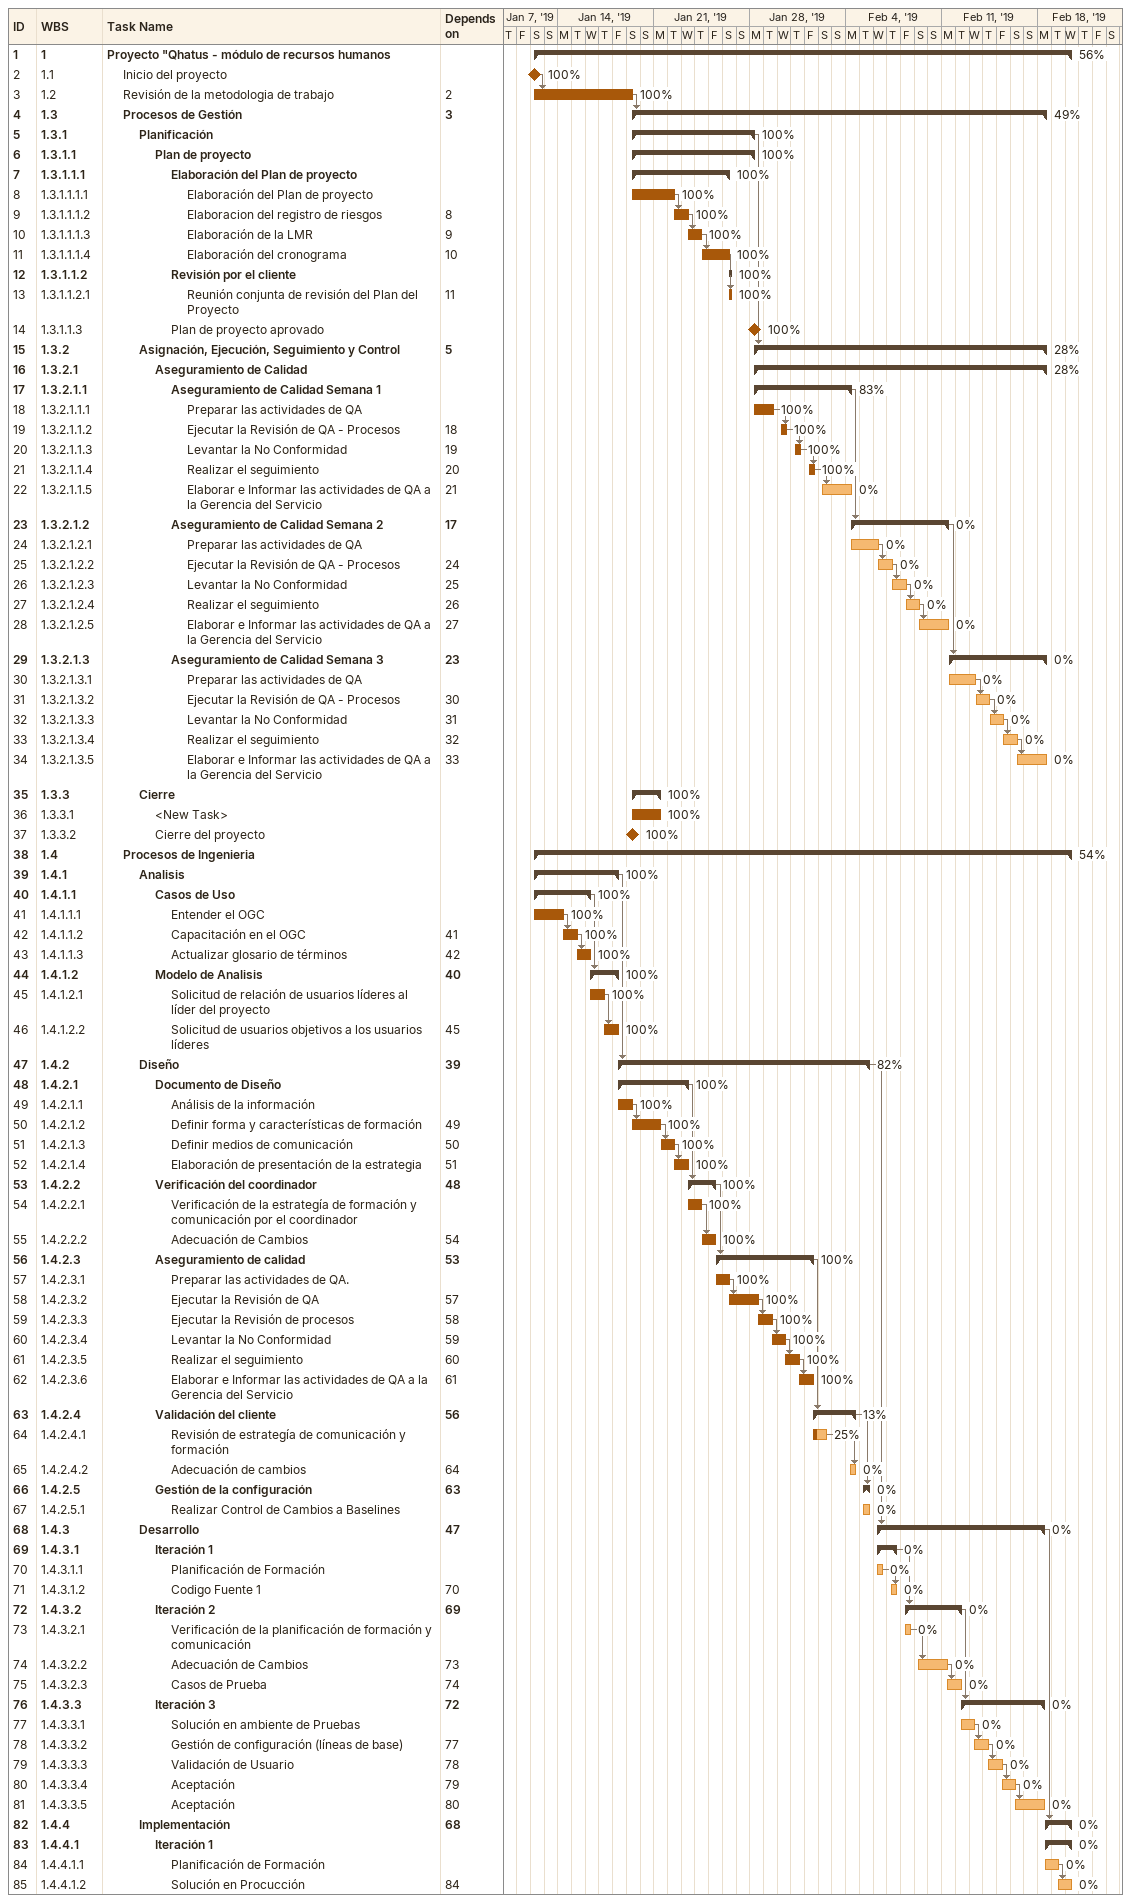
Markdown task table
| ID | WBS | Task | Start | Finish | Predecessors | % complete |
|---|---|---|---|---|---|---|
| 1 | 1 | **Proyecto "Qhatus - módulo de recursos humanos** | 2019-01-12 | 2019-02-20 |  | 56 |
| 2 | 1.1 | Inicio del proyecto (milestone) | 2019-01-12 | 2019-01-12 |  | 100 |
| 3 | 1.2 | Revisión de la metodologia de trabajo | 2019-01-12 | 2019-01-19 | 2 | 100 |
| 4 | 1.3 | **Procesos de Gestión** | 2019-01-19 | 2019-02-18 | 3 | 49 |
| 5 | 1.3.1 | **Planificación** | 2019-01-19 | 2019-01-28 |  | 100 |
| 6 | 1.3.1.1 | **Plan de proyecto** | 2019-01-19 | 2019-01-28 |  | 100 |
| 7 | 1.3.1.1.1 | **Elaboración del Plan de proyecto** | 2019-01-19 | 2019-01-26 |  | 100 |
| 8 | 1.3.1.1.1.1 | Elaboración del Plan de proyecto | 2019-01-19 | 2019-01-22 |  | 100 |
| 9 | 1.3.1.1.1.2 | Elaboracion del registro de riesgos | 2019-01-22 | 2019-01-23 | 8 | 100 |
| 10 | 1.3.1.1.1.3 | Elaboración de la LMR | 2019-01-23 | 2019-01-24 | 9 | 100 |
| 11 | 1.3.1.1.1.4 | Elaboración del cronograma | 2019-01-24 | 2019-01-26 | 10 | 100 |
| 12 | 1.3.1.1.2 | **Revisión por el cliente** | 2019-01-26 | 2019-01-26 |  | 100 |
| 13 | 1.3.1.1.2.1 | Reunión conjunta de revisión del Plan del Proyecto | 2019-01-26 | 2019-01-26 | 11 | 100 |
| 14 | 1.3.1.1.3 | Plan de proyecto aprovado (milestone) | 2019-01-28 | 2019-01-28 |  | 100 |
| 15 | 1.3.2 | **Asignación, Ejecución, Seguimiento y Control** | 2019-01-28 | 2019-02-18 | 5 | 28 |
| 16 | 1.3.2.1 | **Aseguramiento de Calidad** | 2019-01-28 | 2019-02-18 |  | 28 |
| 17 | 1.3.2.1.1 | **Aseguramiento de Calidad Semana 1** | 2019-01-28 | 2019-02-04 |  | 83 |
| 18 | 1.3.2.1.1.1 | Preparar las actividades de QA | 2019-01-28 | 2019-01-29 |  | 100 |
| 19 | 1.3.2.1.1.2 | Ejecutar la Revisión de QA - Procesos | 2019-01-30 | 2019-01-30 | 18 | 100 |
| 20 | 1.3.2.1.1.3 | Levantar la No Conformidad | 2019-01-31 | 2019-01-31 | 19 | 100 |
| 21 | 1.3.2.1.1.4 | Realizar el seguimiento | 2019-02-01 | 2019-02-01 | 20 | 100 |
| 22 | 1.3.2.1.1.5 | Elaborar e Informar las actividades de QA a la Gerencia del Servicio | 2019-02-02 | 2019-02-04 | 21 | 0 |
| 23 | 1.3.2.1.2 | **Aseguramiento de Calidad Semana 2** | 2019-02-04 | 2019-02-11 | 17 | 0 |
| 24 | 1.3.2.1.2.1 | Preparar las actividades de QA | 2019-02-04 | 2019-02-06 |  | 0 |
| 25 | 1.3.2.1.2.2 | Ejecutar la Revisión de QA - Procesos | 2019-02-06 | 2019-02-07 | 24 | 0 |
| 26 | 1.3.2.1.2.3 | Levantar la No Conformidad | 2019-02-07 | 2019-02-08 | 25 | 0 |
| 27 | 1.3.2.1.2.4 | Realizar el seguimiento | 2019-02-08 | 2019-02-09 | 26 | 0 |
| 28 | 1.3.2.1.2.5 | Elaborar e Informar las actividades de QA a la Gerencia del Servicio | 2019-02-09 | 2019-02-11 | 27 | 0 |
| 29 | 1.3.2.1.3 | **Aseguramiento de Calidad Semana 3** | 2019-02-11 | 2019-02-18 | 23 | 0 |
| 30 | 1.3.2.1.3.1 | Preparar las actividades de QA | 2019-02-11 | 2019-02-13 |  | 0 |
| 31 | 1.3.2.1.3.2 | Ejecutar la Revisión de QA - Procesos | 2019-02-13 | 2019-02-14 | 30 | 0 |
| 32 | 1.3.2.1.3.3 | Levantar la No Conformidad | 2019-02-14 | 2019-02-15 | 31 | 0 |
| 33 | 1.3.2.1.3.4 | Realizar el seguimiento | 2019-02-15 | 2019-02-16 | 32 | 0 |
| 34 | 1.3.2.1.3.5 | Elaborar e Informar las actividades de QA a la Gerencia del Servicio | 2019-02-16 | 2019-02-18 | 33 | 0 |
| 35 | 1.3.3 | **Cierre** | 2019-01-19 | 2019-01-21 |  | 100 |
| 36 | 1.3.3.1 | <New Task> | 2019-01-19 | 2019-01-21 |  | 100 |
| 37 | 1.3.3.2 | Cierre del proyecto (milestone) | 2019-01-19 | 2019-01-19 |  | 100 |
| 38 | 1.4 | **Procesos de Ingenieria** | 2019-01-12 | 2019-02-20 |  | 54 |
| 39 | 1.4.1 | **Analisis** | 2019-01-12 | 2019-01-18 |  | 100 |
| 40 | 1.4.1.1 | **Casos de Uso** | 2019-01-12 | 2019-01-16 |  | 100 |
| 41 | 1.4.1.1.1 | Entender el OGC | 2019-01-12 | 2019-01-14 |  | 100 |
| 42 | 1.4.1.1.2 | Capacitación en el OGC | 2019-01-14 | 2019-01-15 | 41 | 100 |
| 43 | 1.4.1.1.3 | Actualizar glosario de términos | 2019-01-15 | 2019-01-16 | 42 | 100 |
| 44 | 1.4.1.2 | **Modelo de Analisis** | 2019-01-16 | 2019-01-18 | 40 | 100 |
| 45 | 1.4.1.2.1 | Solicitud de relación de usuarios líderes al líder del proyecto | 2019-01-16 | 2019-01-17 |  | 100 |
| 46 | 1.4.1.2.2 | Solicitud de usuarios objetivos a los usuarios líderes | 2019-01-17 | 2019-01-18 | 45 | 100 |
| 47 | 1.4.2 | **Diseño** | 2019-01-18 | 2019-02-05 | 39 | 82 |
| 48 | 1.4.2.1 | **Documento de Diseño** | 2019-01-18 | 2019-01-23 |  | 100 |
| 49 | 1.4.2.1.1 | Análisis de la información | 2019-01-18 | 2019-01-19 |  | 100 |
| 50 | 1.4.2.1.2 | Definir forma y características de formación | 2019-01-19 | 2019-01-21 | 49 | 100 |
| 51 | 1.4.2.1.3 | Definir medios de comunicación | 2019-01-21 | 2019-01-22 | 50 | 100 |
| 52 | 1.4.2.1.4 | Elaboración de presentación de la estrategia | 2019-01-22 | 2019-01-23 | 51 | 100 |
| 53 | 1.4.2.2 | **Verificación del coordinador** | 2019-01-23 | 2019-01-25 | 48 | 100 |
| 54 | 1.4.2.2.1 | Verificación de la estrategía de formación y comunicación por el coordinador | 2019-01-23 | 2019-01-24 |  | 100 |
| 55 | 1.4.2.2.2 | Adecuación de Cambios | 2019-01-24 | 2019-01-25 | 54 | 100 |
| 56 | 1.4.2.3 | **Aseguramiento de calidad** | 2019-01-25 | 2019-02-01 | 53 | 100 |
| 57 | 1.4.2.3.1 | Preparar las actividades de QA. | 2019-01-25 | 2019-01-26 |  | 100 |
| 58 | 1.4.2.3.2 | Ejecutar la Revisión de QA | 2019-01-26 | 2019-01-28 | 57 | 100 |
| 59 | 1.4.2.3.3 | Ejecutar la Revisión de procesos | 2019-01-28 | 2019-01-29 | 58 | 100 |
| 60 | 1.4.2.3.4 | Levantar la No Conformidad | 2019-01-29 | 2019-01-30 | 59 | 100 |
| 61 | 1.4.2.3.5 | Realizar el seguimiento | 2019-01-30 | 2019-01-31 | 60 | 100 |
| 62 | 1.4.2.3.6 | Elaborar e Informar las actividades de QA a la Gerencia del Servicio | 2019-01-31 | 2019-02-01 | 61 | 100 |
| 63 | 1.4.2.4 | **Validación del cliente** | 2019-02-01 | 2019-02-04 | 56 | 13 |
| 64 | 1.4.2.4.1 | Revisión de estrategía de comunicación y formación | 2019-02-01 | 2019-02-02 |  | 25 |
| 65 | 1.4.2.4.2 | Adecuación de cambios | 2019-02-04 | 2019-02-04 | 64 | 0 |
| 66 | 1.4.2.5 | **Gestión de la configuración** | 2019-02-05 | 2019-02-05 | 63 | 0 |
| 67 | 1.4.2.5.1 | Realizar Control de Cambios a Baselines | 2019-02-05 | 2019-02-05 |  | 0 |
| 68 | 1.4.3 | **Desarrollo** | 2019-02-06 | 2019-02-18 | 47 | 0 |
| 69 | 1.4.3.1 | **Iteración 1** | 2019-02-06 | 2019-02-07 |  | 0 |
| 70 | 1.4.3.1.1 | Planificación de Formación | 2019-02-06 | 2019-02-06 |  | 0 |
| 71 | 1.4.3.1.2 | Codigo Fuente 1 | 2019-02-07 | 2019-02-07 | 70 | 0 |
| 72 | 1.4.3.2 | **Iteración 2** | 2019-02-08 | 2019-02-12 | 69 | 0 |
| 73 | 1.4.3.2.1 | Verificación de la planificación de formación y comunicación | 2019-02-08 | 2019-02-08 |  | 0 |
| 74 | 1.4.3.2.2 | Adecuación de Cambios | 2019-02-09 | 2019-02-11 | 73 | 0 |
| 75 | 1.4.3.2.3 | Casos de Prueba | 2019-02-11 | 2019-02-12 | 74 | 0 |
| 76 | 1.4.3.3 | **Iteración 3** | 2019-02-12 | 2019-02-18 | 72 | 0 |
| 77 | 1.4.3.3.1 | Solución en ambiente de Pruebas | 2019-02-12 | 2019-02-13 |  | 0 |
| 78 | 1.4.3.3.2 | Gestión de configuración (líneas de base) | 2019-02-13 | 2019-02-14 | 77 | 0 |
| 79 | 1.4.3.3.3 | Validación de Usuario | 2019-02-14 | 2019-02-15 | 78 | 0 |
| 80 | 1.4.3.3.4 | Aceptación | 2019-02-15 | 2019-02-16 | 79 | 0 |
| 81 | 1.4.3.3.5 | Aceptación | 2019-02-16 | 2019-02-18 | 80 | 0 |
| 82 | 1.4.4 | **Implementación** | 2019-02-18 | 2019-02-20 | 68 | 0 |
| 83 | 1.4.4.1 | **Iteración 1** | 2019-02-18 | 2019-02-20 |  | 0 |
| 84 | 1.4.4.1.1 | Planificación de Formación | 2019-02-18 | 2019-02-19 |  | 0 |
| 85 | 1.4.4.1.2 | Solución en Procucción | 2019-02-19 | 2019-02-20 | 84 | 0 |
